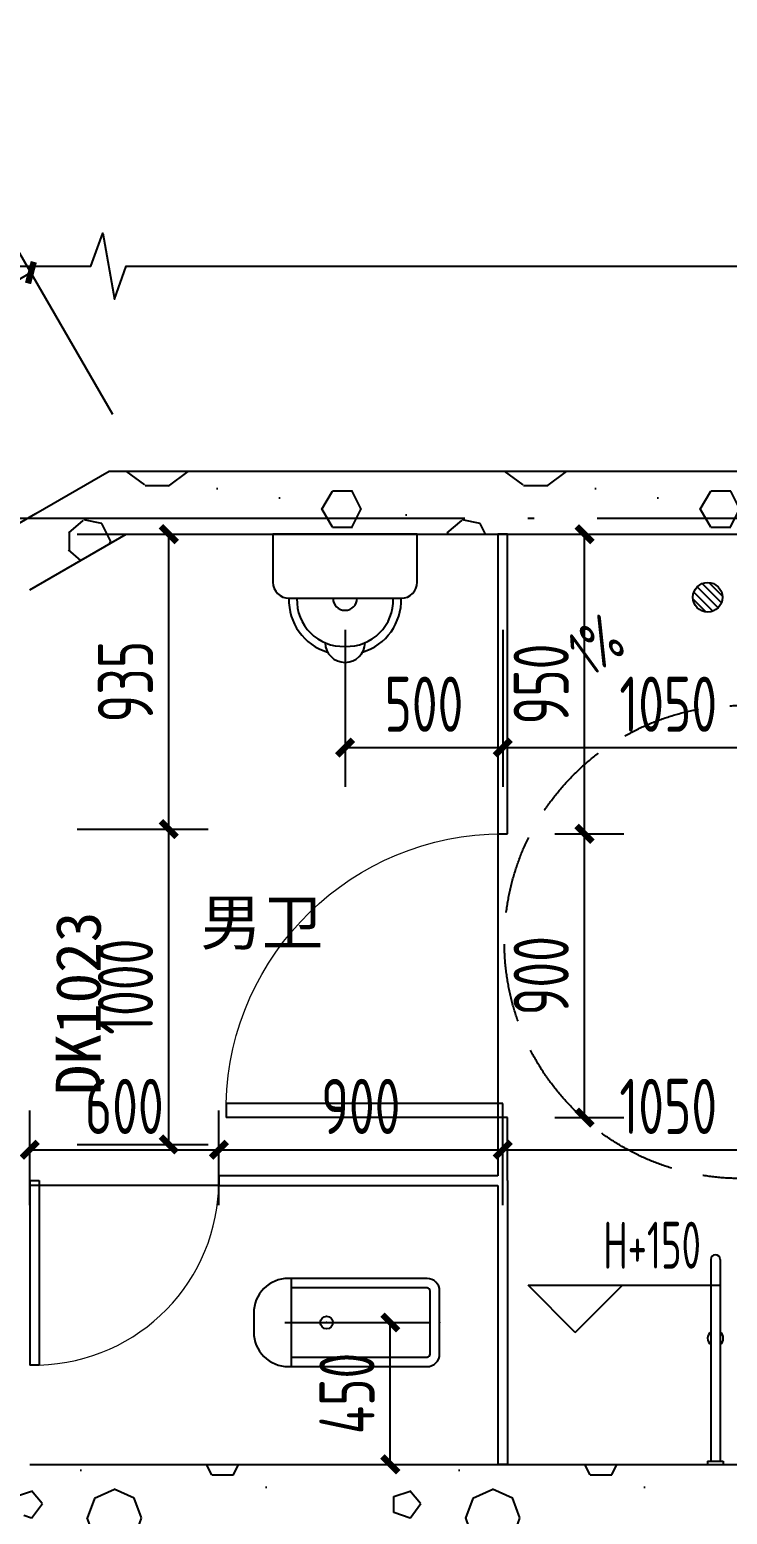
# Model space of a CAD drawing. Extents: x 116425 to 211028, y 11881 to 56060.
# Drawn here: x 194876 to 197089, y 38563 to 43271 of the extents above; entities that cross this region are included whole.
import ezdxf
from ezdxf.xclip import XClip

# ---------------------------------------------------------------- set-up
doc = ezdxf.new("R2010")
doc.units = 0
doc.header["$LTSCALE"] = 1000
doc.header["$MEASUREMENT"] = 0
doc.header["$XCLIPFRAME"] = 0
doc.linetypes.add('X-104 13#平面$0$DASH', pattern=[0.35, 0.25, -0.1])
doc.linetypes.add('X-104 13#平面$0$DOTE', pattern=[2.42, 2, -0.2, 0.02, -0.2])
for name, color, linetype in [('01-标注_尺寸', 124, 'Continuous'), ('01-标注_标高', 200, 'Continuous'), ('01-标注_符号', 200, 'Continuous'), ('02-TEXT_标注', 130, 'Continuous'), ('02-TEXT_门窗', 151, 'Continuous'), ('X-104 13#平面$0$A-I_卫-洁具', 241, 'Continuous'), ('X-104 13#平面$0$A-I_卫-隔断', 214, 'Continuous'), ('X-104 13#平面$0$A-TECH_水', 3, 'Continuous'), ('X-104 13#平面$0$A_AXIS-轴线', 36, 'X-104 13#平面$0$DOTE'), ('X-104 13#平面$0$M-道路 边线', 151, 'Continuous'), ('X-104 13#平面$1$05-填充_天正', 26, 'Continuous'), ('X-104 13#平面$1$A_STR-砌块墙', 121, 'Continuous')]:
    doc.layers.add(name, color=color, linetype=linetype)
doc.styles.add('_TCH_DIM', font='ros1.shx', dxfattribs={"bigfont": 'jd.shx'})
doc.styles.add('_TCH_DIM_T3', font='ROS1', dxfattribs={"width": 0.8, "bigfont": 'JD'})
doc.styles.add('_TCH_WINDOW', font='STXIHEI_0.TTF')
doc.styles.get("Standard").update_dxf_attribs({"font": 'STXIHEI_0.TTF'})
doc.dimstyles.new('_TCH_ARCH&&50', dxfattribs={"dimtxt": 175, "dimasz": 50, "dimexe": 125, "dimexo": 150, "dimgap": 50, "dimtad": 1, "dimdec": 0, "dimzin": 0, "dimdsep": 46, "dimtxsty": '_TCH_DIM_T3', "dimblk": 'ARCHTICK', "dimcen": 0.09, "dimclrt": 7, "dimazin": 2, "dimtfac": 1, "dimtdec": 0, "dimtix": 1, "dimtmove": 2, "dimatfit": 3, "dimfxl": 0, "dimtolj": 1, "dimtzin": 0, "dimarcsym": 0})
pattern_1 = [(0, (354, -366), (600, 1200), [0, -1200]), (0, (-348, -528), (600, 1200), [0, -1200]), (0, (42, -540), (600, 1200), [0, -1200]), (0, (468, -186), (600, 1200), [0, -1200]), (0, (-30, -600), (600, 1200), [0, -1200]), (0, (588, 570), (600, 1200), [0, -1200]), (0, (222, 474), (600, 1200), [0, -1200]), (0, (414, 324), (600, 1200), [0, -1200]), (0, (-564, 300), (600, 1200), [0, -1200]), (0, (24, 246), (600, 1200), [0, -1200]), (0, (-204, -60), (600, 1200), [0, -1200]), (0, (-192, -510), (600, 1200), [0, -1200]), (0, (258, -558), (600, 1200), [0, -1200]), (0, (588, -30), (600, 1200), [0, -1200]), (0, (-534, -216), (600, 1200), [0, -1200]), (0, (-432, -12), (600, 1200), [0, -1200]), (0, (36, -96), (600, 1200), [0, -1200]), (0, (-132, -270), (600, 1200), [0, -1200]), (0, (-228, 126), (600, 1200), [0, -1200]), (0, (-78, 576), (600, 1200), [0, -1200]), (0, (-486, -468), (600, 1200), [0, -1200]), (0, (174, 330), (600, 1200), [0, -1200]), (0, (-384, 348), (600, 1200), [0, -1200]), (0, (-480, 504), (600, 1200), [0, -1200]), (130.601294, (514.286, 194.286), (-2999.999967, 3600.000016), [52.683, -22074.222]), (18.43495, (428.57, 217.14), (3000, 1200), [54.21, -7535.256]), (90, (428.6, 165.7), (600, 1200), [51.429, -2348.571]), (161.56505, (480, 148.57), (-3000, 1199.9999), [54.21, -7535.256]), (53.1301, (480, 148.57), (600, 1200), [57.143, -5942.857]), (135, (525.7, -462.86), (-600, 1200), [48.487, -3345.625]), (45, (457.14, -462.86), (600, 1200), [48.487, -3345.625]), (135, (491.43, -497.14), (-600, 1200), [48.487, -3345.625]), (45, (491.43, -497.14), (600, 1200), [48.487, -3345.625]), (116.565, (-51.4, 342.9), (-0.0001, 2400), [63.888, -1277.753]), (180, (-80, 400), (-600, 1200), [68.571, -1131.428]), (63.435, (-177.1, 342.9), (5e-06, 2400), [63.888, -1277.753]), (116.565, (-148.6, 285.7), (-0.0001, 2400), [63.888, -1277.753]), (0, (-148.6, 285.7), (600, 1200), [68.571, -1131.428]), (63.435, (-80, 285.7), (5e-06, 2400), [63.888, -1277.753]), (107.10273, (400, -62.857), (-1799.999931, 6000.00001), [77.723, -32565.805]), (143.97263, (377.14, 11.43), (-11399.999855, 8399.99999), [77.723, -16244.04]), (180, (314.3, 57.1), (-600, 1200), [74.286, -1125.714]), (36.02737, (177.14, 11.43), (11399.999916, 8399.99991), [77.723, -16244.04]), (71.56505, (154.29, -57.14), (1800, 6000), [72.28, -7517.186]), (107.10273, (177.143, -131.43), (-1799.999931, 6000.00001), [77.723, -32565.805]), (143.97263, (240, -177.14), (-11399.999855, 8399.99999), [77.723, -16244.04]), (0, (240, -177.1), (600, 1200), [74.286, -1125.714]), (36.02737, (314.29, -177.14), (11399.999916, 8399.99991), [77.723, -16244.04]), (71.56505, (377.14, -131.43), (1800, 6000), [72.28, -7517.186]), (150.25512, (411.43, 497.14), (-1800, 1199.99999), [46.07, -9628.639]), (90, (371.4, 474.3), (600, 1200), [45.714, -2354.285]), (29.74488, (371.43, 474.29), (1800, 1200), [46.07, -9628.639]), (116.565, (131.4, -354.3), (-0.0001, 2400), [63.888, -1277.753]), (168.69007, (102.86, -297.14), (-5400, 1199.99997), [58.275, -12179.371]), (41.185925, (0, -325.714), (14999.99991, 13199.999885), [60.744, -25451.604]), (90, (0, -382.86), (600, 1200), [57.143, -2342.857]), (138.814074, (45.714, -422.857), (-14999.999733, 13200.000084), [60.744, -25451.604]), (16.699244, (45.714, -422.857), (19799.99985, 5999.999937), [59.659, -24997.075]), (60.945396, (102.86, -405.714), (600, 1199.99999), [58.832, -24650.679]), (109.983106, (-371.43, 148.57), (-3000.00001, 8399.999978), [66.884, -28024.395]), (155.556045, (-394.286, 211.43), (-7800.00003, 3599.999925), [69.046, -28930.263]), (24.443955, (-520, 211.43), (7800.000004, 3599.999983), [69.046, -28930.263]), (70.016893, (-542.857, 148.57), (3000.00001, 8399.99998), [66.884, -28024.395]), (109.983106, (-520, 85.714), (-3000.00001, 8399.999978), [66.884, -28024.395]), (160.01689, (-457.14, 62.86), (-3000, 1199.99995), [66.884, -13978.755]), (19.98311, (-457.14, 62.86), (2999.99998, 1200), [66.884, -13978.755]), (70.016893, (-394.286, 85.714), (3000.00001, 8399.99998), [66.884, -28024.395]), (122.00538, (74.29, 40), (-600.00008, 1199.99994), [53.908, -11266.868]), (18.43495, (-5.71, 68.57), (3000, 1200), [54.21, -7535.256]), (90, (-5.7, 17.14), (600, 1200), [51.429, -2348.571]), (161.56505, (45.71, 0), (-3000, 1199.9999), [54.21, -7535.256]), (54.46232, (45.714, 0), (4199.999994, 5999.99999), [49.156, -20596.423]), (116.565, (-274.3, -251.4), (-0.0001, 2400), [63.888, -1277.753]), (180, (-302.9, -194.3), (-600, 1200), [62.857, -1137.143]), (59.03624, (-400, -251.43), (600, 1199.99999), [66.64, -13927.644]), (120.96376, (-365.71, -308.57), (-600.00008, 1199.99994), [66.64, -13927.644]), (0, (-365.7, -308.6), (600, 1200), [62.857, -1137.143]), (63.435, (-302.9, -308.6), (5e-06, 2400), [63.888, -1277.753])]

# ---------------------------------------------------------------- blocks, each defined once
blk = doc.blocks.new('X-104 13#平面$0$轴网')
at = {"layer": 'X-104 13#平面$0$A_AXIS-轴线', "linetype": 'X-104 13#平面$0$DOTE'}
blk.add_line((60408.4, 18000), (-2925, 18000), dxfattribs=at)
blk = doc.blocks.new('X-104 13#平面$0$A$C0BB3323F')
at = {"layer": 'X-104 13#平面$0$M-道路 边线', "ltscale": 0.5}
blk.add_arc((54069.2, 17783.3), 8000, 0.02044, 119.60761, dxfattribs=at)
blk = doc.blocks.new('X-104 13#平面$0$A-toilet-F2$0$A-toilet-F3$0$xb')
for p, q in [((177.8, 203.2), (-177.8, 203.2)), ((-228.6, 152.4), (-228.6, 0)), ((228.6, 0), (228.6, 152.4)), ((-228.6, 0), (228.6, 0))]:
    blk.add_line(p, q)
for centre, radius, start, end in [((0, 342.9), 63.5, 1.0707, 178.9293), ((-6.3, 209.5), 171.6, 106.6069, 182.1211), ((-6.3, 209.5), 146.2, 87.8789, 182.1211), ((6.4, 209.5), 146.2, 357.8789, 92.1211), ((6.4, 209.5), 171.6, 357.8789, 73.3931), ((0, 203.2), 38.1, 0, 180), ((-177.8, 152.4), 50.8, 90, 180), ((177.8, 152.4), 50.8, 0, 90)]:
    blk.add_arc(centre, radius, start, end)
blk = doc.blocks.new('X-104 13#平面$0$残疾人扶手2')
for p, q in [((-10, -50), (-10, 0)), ((-10, 0), (0, 0)), ((-650, -10), (-10, -10)), ((-650, -40), (-10, -40)), ((-10, -50), (0, -50))]:
    blk.add_line(p, q)
for centre, radius, start, end in [((-400, -25, 0), 25, 36.8699, 143.1301), ((-650, -25), 15, 90, 270), ((-400, -25, 0), 25, 216.8699, 323.1301)]:
    blk.add_arc(centre, radius, start, end)
blk = doc.blocks.new('X-104 13#平面$0$$lvtry$00000200')
at = {"color": 0}
for p, q in [((-109.8, -40, 0), (-109.8, -469.7, 0)), ((99.8, -30, 0), (-99.8, -30, 0)), ((109.8, -469.7, 0), (109.8, -40, 0))]:
    blk.add_line(p, q, dxfattribs=at)
at = {"color": 0, "elevation": 0}
blk.add_lwpolyline([(99.8, 0), (-99.8, 0, 0.414214), (-139.8, -40), (-139.8, -479.7, 0.414214), (-29.8, -589.7), (29.8, -589.7, 0.414214), (139.8, -479.7), (139.8, -40, 0.414214)], format="xyb", close=True, dxfattribs=at)
blk.add_lwpolyline([(139.8, -469.7), (-139.8, -469.7)], dxfattribs=at)
at = {"color": 0}
blk.add_circle((0, -358.6, 0), 20, dxfattribs=at)
for centre, start, end in [((-99.8, -40, 0), 90, 180), ((99.8, -40, 0), 0, 90)]:
    blk.add_arc(centre, 10, start, end, dxfattribs=at)
for p in [(0, 0), (0, -358.6, 0)]:
    blk.add_point(p, dxfattribs=at)
blk = doc.blocks.new('X-104 13#平面$0$hgfasg')
at = {"yscale": -1}
blk.add_blockref('X-104 13#平面$0$$lvtry$00000200', (0, 200), dxfattribs=at)
blk = doc.blocks.new('X-104 13#平面$0$$TwtSys$00000141')
for p, q in [((-94.2, 7.7), (-10.1, 91.8)), ((-94.2, 7.7), (-10.1, 91.8)), ((-87.2, -35.1), (35.1, 87.2)), ((-87.2, -35.1), (35.1, 87.2)), ((-66.5, -66.5), (66.5, 66.5)), ((-66.5, -66.5), (66.5, 66.5)), ((-32.4, -87.1), (87.6, 32.9)), ((-32.4, -87.1), (87.6, 32.9)), ((11.4, -92.3), (92.3, -11.4)), ((11.4, -92.3), (92.3, -11.4))]:
    blk.add_line(p, q)
blk.add_circle((0, 0), 94)
blk.add_circle((0, 0), 94)
blk = doc.blocks.new('X-104 13#平面$0$$DorLib2D$00000001')
for p, q in [((0.45, 0.975), (0.5, 0.975)), ((0.45, 0), (0.45, 0.975)), ((0.5, 0), (0.5, 0.975)), ((0.5, 0), (0.45, 0))]:
    blk.add_line(p, q)
at = {"lineweight": 13}
blk.add_arc((0.475, 0), 0.975, 91.4693, 180, dxfattribs=at)
blk = doc.blocks.new('X-104 13#平面')
at = {"layer": 'X-104 13#平面$1$05-填充_天正'}
h = blk.add_hatch(dxfattribs=at)
h.set_pattern_fill('加气混凝土', color=256, scale=100, style=0)
h.set_pattern_definition(pattern_1)
h.paths.add_polyline_path([(50241.4, 80255.2), (50300, 80173.6), (50605.5, 80350), (50551.9, 80550), (50319.4, 80415.8)])
h = blk.add_hatch(dxfattribs=at)
h.set_pattern_fill('加气混凝土', color=256, scale=100, style=0)
h.set_pattern_definition(pattern_1)
h.paths.add_polyline_path([(53300, 80350), (53300, 80550), (50551.9, 80550), (50605.5, 80350)])
h = blk.add_hatch(dxfattribs=at)
h.set_pattern_fill('加气混凝土', color=256, scale=100, style=0)
h.set_pattern_definition(pattern_1)
h.paths.add_polyline_path([(50319.4, 80415.8), (50146.2, 80315.8), (50241.4, 80255.2)])
h = blk.add_hatch(dxfattribs=at)
h.set_pattern_fill('加气混凝土', color=256, scale=100, style=0)
h.set_pattern_definition(pattern_1)
h.paths.add_polyline_path([(50250, 77300), (50300, 77200), (53300, 77200), (53366.7, 77300), (53300, 77400), (50300, 77400)])
at = {"layer": 'X-104 13#平面$0$A-I_卫-洁具', "linetype": 'X-104 13#平面$0$DASH'}
blk.add_circle((52555.3, 79056.8), 750, dxfattribs=at)
at = {"layer": 'X-104 13#平面$0$A-I_卫-隔断'}
for p, q in [((51785, 80350), (51785, 79400)), ((51815, 80350), (51785, 80350)), ((51815, 79400), (51815, 80350)), ((51785, 79400), (51815, 79400)), ((51785, 79400), (51785, 78500)), ((51815, 78500), (51785, 78500)), ((51785, 78500), (51785, 78315)), ((51815, 78300), (51815, 78500)), ((51785, 78315), (50900, 78315)), ((50900, 78315), (50900, 78285)), ((51815, 78300), (51815, 77400)), ((50900, 78285), (50300, 78285)), ((50900, 78285), (51785, 78285)), ((51785, 78285), (51785, 77400)), ((51815, 77400), (51785, 77400))]:
    blk.add_line(p, q, dxfattribs=at)
at = {"layer": 'X-104 13#平面$1$A_STR-砌块墙'}
for p, q in [((50319.4, 80415.8), (50551.9, 80550)), ((50551.9, 80550), (53300, 80550)), ((50146.2, 80315.8), (50319.4, 80415.8)), ((50300, 80173.6), (50605.5, 80350)), ((50605.5, 80350), (53300, 80350)), ((50300, 77400), (53300, 77400))]:
    blk.add_line(p, q, dxfattribs=at)
for name, p in [('X-104 13#平面$0$轴网', (0, 62400)), ('X-104 13#平面$0$A$C0BB3323F', (-900, -1700)), ('X-104 13#平面$0$轴网', (0, 0))]:
    blk.add_blockref(name, p)
at = {"layer": 'X-104 13#平面$0$A-I_卫-洁具', "ltscale": 0.1}
for name, p, rotation in [('X-104 13#平面$0$A-toilet-F2$0$A-toilet-F3$0$xb', (51300, 80350), 180), ('X-104 13#平面$0$残疾人扶手2', (52499.5, 77400), 270)]:
    blk.add_blockref(name, p, dxfattribs=dict(at, rotation=rotation))
at = {"layer": 'X-104 13#平面$0$A-I_卫-洁具', "ltscale": 0.1, "xscale": -1, "rotation": 90}
blk.add_blockref('X-104 13#平面$0$hgfasg', (51800, 77850), dxfattribs=at)
at = {"layer": 'X-104 13#平面$0$A-I_卫-隔断', "zscale": 30}
for p, xscale, yscale, rotation in [((51800, 78950), 900, -900, 270), ((50600, 78300), 600, 600, 180)]:
    blk.add_blockref('X-104 13#平面$0$$DorLib2D$00000001', p, dxfattribs=dict(at, xscale=xscale, yscale=yscale, rotation=rotation))
at = {"layer": 'X-104 13#平面$0$A-TECH_水', "xscale": 0.5, "yscale": 0.5, "zscale": 0.5, "rotation": 270}
blk.add_blockref('X-104 13#平面$0$$TwtSys$00000141', (52450, 80150), dxfattribs=at)
blk = doc.blocks.new('_ArchTick')
at = {"color": 0, "linetype": 'ByBlock', "const_width": 0.4}
blk.add_lwpolyline([(-0.5, -0.5), (0.5, 0.5)], dxfattribs=at)
blk = doc.blocks.new('*D532')
at = {"layer": '01-标注_尺寸', "color": 0, "lineweight": -2, "transparency": 16777216}
for p, q in [((195685.1, 39171.2), (196145.1, 39171.2)), ((196020.1, 38721.2), (196020.1, 39171.2)), ((195685.1, 38721.2), (196145.1, 38721.2))]:
    blk.add_line(p, q, dxfattribs=at)
at = {"layer": 'Defpoints', "color": 0, "transparency": 16777216}
for p in [(195535.1, 39171.2), (196020.1, 39171.2), (195535.1, 38721.2)]:
    blk.add_point(p, dxfattribs=at)
at = {"layer": '01-标注_尺寸', "color": 0, "lineweight": -2, "transparency": 16777216, "xscale": 50, "yscale": 50, "zscale": 50}
for p, rotation in [((196020.1, 39171.2), 90), ((196020.1, 38721.2), 270)]:
    blk.add_blockref('_ArchTick', p, dxfattribs=dict(at, rotation=rotation))
at = {"layer": '01-标注_尺寸', "color": 7, "transparency": 16777216, "insert": (195882.6, 38946.2), "char_height": 175, "attachment_point": 5, "rotation": 90, "style": '_TCH_DIM_T3'}
blk.add_mtext('\\A1;450', dxfattribs=at)
blk = doc.blocks.new('*D790')
at = {"layer": '01-标注_尺寸', "color": 0, "lineweight": -2, "transparency": 16777216}
for p, q in [((195140, 42051.1), (194817.8, 42609.2)), ((193494.4, 41700.8), (194880.3, 42500.9)), ((193754.1, 41251), (193431.9, 41809))]:
    blk.add_line(p, q, dxfattribs=at)
at = {"layer": 'Defpoints', "color": 0, "transparency": 16777216}
for p in [(194880.3, 42500.9), (195215, 41921.2), (193829.1, 41121.1)]:
    blk.add_point(p, dxfattribs=at)
at = {"layer": '01-标注_尺寸', "color": 0, "lineweight": -2, "transparency": 16777216, "xscale": 50, "yscale": 50, "zscale": 50}
for p, rotation in [((194880.3, 42500.9), 30.00000000000177), ((193494.4, 41700.8), 210.0000000000018)]:
    blk.add_blockref('_ArchTick', p, dxfattribs=dict(at, rotation=rotation))
at = {"layer": '01-标注_尺寸', "color": 7, "transparency": 16777216, "insert": (194118.6, 42219.9), "char_height": 175, "attachment_point": 5, "rotation": 30, "style": '_TCH_DIM_T3'}
blk.add_mtext('\\A1;1600', dxfattribs=at)
blk = doc.blocks.new('*D825')
at = {"layer": '01-标注_尺寸', "color": 0, "lineweight": -2, "transparency": 16777216}
for p, q in [((195876.5, 41368), (195876.5, 40869.6)), ((196376.5, 41368), (196376.5, 40869.6)), ((195876.5, 40994.6), (196376.5, 40994.6))]:
    blk.add_line(p, q, dxfattribs=at)
at = {"layer": 'Defpoints', "color": 0, "transparency": 16777216}
for p in [(195876.5, 41518), (196376.5, 41518), (196376.5, 40994.6)]:
    blk.add_point(p, dxfattribs=at)
at = {"layer": '01-标注_尺寸', "color": 0, "lineweight": -2, "transparency": 16777216, "xscale": 50, "yscale": 50, "zscale": 50, "rotation": 180}
blk.add_blockref('_ArchTick', (195876.5, 40994.6), dxfattribs=at)
at = {"layer": '01-标注_尺寸', "color": 0, "lineweight": -2, "transparency": 16777216, "xscale": 50, "yscale": 50, "zscale": 50}
blk.add_blockref('_ArchTick', (196376.5, 40994.6), dxfattribs=at)
at = {"layer": '01-标注_尺寸', "color": 7, "transparency": 16777216, "insert": (196126.5, 41132.1), "char_height": 175, "attachment_point": 5, "style": '_TCH_DIM_T3'}
blk.add_mtext('\\A1;500', dxfattribs=at)
blk = doc.blocks.new('*D826')
at = {"layer": '01-标注_尺寸', "color": 0, "lineweight": -2, "transparency": 16777216}
for p, q in [((196376.5, 41368), (196376.5, 40869.6)), ((197426.5, 41368), (197426.5, 40869.6)), ((196376.5, 40994.6), (197426.5, 40994.6))]:
    blk.add_line(p, q, dxfattribs=at)
at = {"layer": 'Defpoints', "color": 0, "transparency": 16777216}
for p in [(196376.5, 41518), (197426.5, 41518), (197426.5, 40994.6)]:
    blk.add_point(p, dxfattribs=at)
at = {"layer": '01-标注_尺寸', "color": 0, "lineweight": -2, "transparency": 16777216, "xscale": 50, "yscale": 50, "zscale": 50, "rotation": 180}
blk.add_blockref('_ArchTick', (196376.5, 40994.6), dxfattribs=at)
at = {"layer": '01-标注_尺寸', "color": 0, "lineweight": -2, "transparency": 16777216, "xscale": 50, "yscale": 50, "zscale": 50}
blk.add_blockref('_ArchTick', (197426.5, 40994.6), dxfattribs=at)
at = {"layer": '01-标注_尺寸', "color": 7, "transparency": 16777216, "insert": (196901.5, 41132.1), "char_height": 175, "attachment_point": 5, "style": '_TCH_DIM_T3'}
blk.add_mtext('\\A1;1050', dxfattribs=at)
blk = doc.blocks.new('*D894')
at = {"layer": '01-标注_尺寸', "color": 0, "lineweight": -2, "transparency": 16777216}
for p, q in [((194876.5, 39542.9), (194876.5, 39844.1)), ((195476.5, 39542.9), (195476.5, 39844.1)), ((194876.5, 39719.1), (195476.5, 39719.1))]:
    blk.add_line(p, q, dxfattribs=at)
at = {"layer": 'Defpoints', "color": 0, "transparency": 16777216}
for p in [(195476.5, 39719.1), (194876.5, 39392.9), (195476.5, 39392.9)]:
    blk.add_point(p, dxfattribs=at)
at = {"layer": '01-标注_尺寸', "color": 0, "lineweight": -2, "transparency": 16777216, "xscale": 50, "yscale": 50, "zscale": 50, "rotation": 180}
blk.add_blockref('_ArchTick', (194876.5, 39719.1), dxfattribs=at)
at = {"layer": '01-标注_尺寸', "color": 0, "lineweight": -2, "transparency": 16777216, "xscale": 50, "yscale": 50, "zscale": 50}
blk.add_blockref('_ArchTick', (195476.5, 39719.1), dxfattribs=at)
at = {"layer": '01-标注_尺寸', "color": 7, "transparency": 16777216, "insert": (195176.5, 39856.6), "char_height": 175, "attachment_point": 5, "style": '_TCH_DIM_T3'}
blk.add_mtext('\\A1;600', dxfattribs=at)
blk = doc.blocks.new('*D895')
at = {"layer": '01-标注_尺寸', "color": 0, "lineweight": -2, "transparency": 16777216}
for p, q in [((195476.5, 39542.9), (195476.5, 39844.1)), ((196376.5, 39542.9), (196376.5, 39844.1)), ((195476.5, 39719.1), (196376.5, 39719.1))]:
    blk.add_line(p, q, dxfattribs=at)
at = {"layer": 'Defpoints', "color": 0, "transparency": 16777216}
for p in [(196376.5, 39719.1), (195476.5, 39392.9), (196376.5, 39392.9)]:
    blk.add_point(p, dxfattribs=at)
at = {"layer": '01-标注_尺寸', "color": 0, "lineweight": -2, "transparency": 16777216, "xscale": 50, "yscale": 50, "zscale": 50, "rotation": 180}
blk.add_blockref('_ArchTick', (195476.5, 39719.1), dxfattribs=at)
at = {"layer": '01-标注_尺寸', "color": 0, "lineweight": -2, "transparency": 16777216, "xscale": 50, "yscale": 50, "zscale": 50}
blk.add_blockref('_ArchTick', (196376.5, 39719.1), dxfattribs=at)
at = {"layer": '01-标注_尺寸', "color": 7, "transparency": 16777216, "insert": (195926.5, 39856.6), "char_height": 175, "attachment_point": 5, "style": '_TCH_DIM_T3'}
blk.add_mtext('\\A1;900', dxfattribs=at)
blk = doc.blocks.new('*D896')
at = {"layer": '01-标注_尺寸', "color": 0, "lineweight": -2, "transparency": 16777216}
for p, q in [((196376.5, 39542.9), (196376.5, 39844.1)), ((197426.5, 39542.9), (197426.5, 39844.1)), ((196376.5, 39719.1), (197426.5, 39719.1))]:
    blk.add_line(p, q, dxfattribs=at)
at = {"layer": 'Defpoints', "color": 0, "transparency": 16777216}
for p in [(197426.5, 39719.1), (196376.5, 39392.9), (197426.5, 39392.9)]:
    blk.add_point(p, dxfattribs=at)
at = {"layer": '01-标注_尺寸', "color": 0, "lineweight": -2, "transparency": 16777216, "xscale": 50, "yscale": 50, "zscale": 50, "rotation": 180}
blk.add_blockref('_ArchTick', (196376.5, 39719.1), dxfattribs=at)
at = {"layer": '01-标注_尺寸', "color": 0, "lineweight": -2, "transparency": 16777216, "xscale": 50, "yscale": 50, "zscale": 50}
blk.add_blockref('_ArchTick', (197426.5, 39719.1), dxfattribs=at)
at = {"layer": '01-标注_尺寸', "color": 7, "transparency": 16777216, "insert": (196901.5, 39856.6), "char_height": 175, "attachment_point": 5, "style": '_TCH_DIM_T3'}
blk.add_mtext('\\A1;1050', dxfattribs=at)
blk = doc.blocks.new('*D898')
at = {"layer": '01-标注_尺寸', "color": 0, "lineweight": -2, "transparency": 16777216}
for p, q in [((196541.5, 40721.2), (196761, 40721.2)), ((196636, 39821.2), (196636, 40721.2)), ((196541.5, 39821.2), (196761, 39821.2))]:
    blk.add_line(p, q, dxfattribs=at)
at = {"layer": 'Defpoints', "color": 0, "transparency": 16777216}
for p in [(196391.5, 40721.2), (196636, 40721.2), (196391.5, 39821.2)]:
    blk.add_point(p, dxfattribs=at)
at = {"layer": '01-标注_尺寸', "color": 0, "lineweight": -2, "transparency": 16777216, "xscale": 50, "yscale": 50, "zscale": 50}
for p, rotation in [((196636, 40721.2), 90), ((196636, 39821.2), 270)]:
    blk.add_blockref('_ArchTick', p, dxfattribs=dict(at, rotation=rotation))
at = {"layer": '01-标注_尺寸', "color": 7, "transparency": 16777216, "insert": (196498.5, 40271.2), "char_height": 175, "attachment_point": 5, "rotation": 90, "style": '_TCH_DIM_T3'}
blk.add_mtext('\\A1;900', dxfattribs=at)
blk = doc.blocks.new('*D899')
at = {"layer": '01-标注_尺寸', "color": 0, "lineweight": -2, "transparency": 16777216}
for p, q in [((196541.5, 41671.2), (196761, 41671.2)), ((196636, 40721.2), (196636, 41671.2)), ((196541.5, 40721.2), (196761, 40721.2))]:
    blk.add_line(p, q, dxfattribs=at)
at = {"layer": 'Defpoints', "color": 0, "transparency": 16777216}
for p in [(196391.5, 41671.2), (196636, 41671.2), (196391.5, 40721.2)]:
    blk.add_point(p, dxfattribs=at)
at = {"layer": '01-标注_尺寸', "color": 0, "lineweight": -2, "transparency": 16777216, "xscale": 50, "yscale": 50, "zscale": 50}
for p, rotation in [((196636, 41671.2), 90), ((196636, 40721.2), 270)]:
    blk.add_blockref('_ArchTick', p, dxfattribs=dict(at, rotation=rotation))
at = {"layer": '01-标注_尺寸', "color": 7, "transparency": 16777216, "insert": (196498.5, 41196.2), "char_height": 175, "attachment_point": 5, "rotation": 90, "style": '_TCH_DIM_T3'}
blk.add_mtext('\\A1;950', dxfattribs=at)
blk = doc.blocks.new('*D904')
at = {"layer": '01-标注_尺寸', "color": 0, "lineweight": -2, "transparency": 16777216}
for p, q in [((195026.5, 41671.2), (195442.7, 41671.2)), ((195317.7, 40736.2), (195317.7, 41671.2)), ((195026.5, 40736.2), (195442.7, 40736.2))]:
    blk.add_line(p, q, dxfattribs=at)
at = {"layer": 'Defpoints', "color": 0, "transparency": 16777216}
for p in [(194876.5, 41671.2), (195317.7, 41671.2), (194876.5, 40736.2)]:
    blk.add_point(p, dxfattribs=at)
at = {"layer": '01-标注_尺寸', "color": 0, "lineweight": -2, "transparency": 16777216, "xscale": 50, "yscale": 50, "zscale": 50}
for p, rotation in [((195317.7, 41671.2), 90), ((195317.7, 40736.2), 270)]:
    blk.add_blockref('_ArchTick', p, dxfattribs=dict(at, rotation=rotation))
at = {"layer": '01-标注_尺寸', "color": 7, "transparency": 16777216, "insert": (195180.2, 41203.7), "char_height": 175, "attachment_point": 5, "rotation": 90, "style": '_TCH_DIM_T3'}
blk.add_mtext('\\A1;935', dxfattribs=at)
blk = doc.blocks.new('*D905')
at = {"layer": '01-标注_尺寸', "color": 0, "lineweight": -2, "transparency": 16777216}
for p, q in [((195026.5, 40736.2), (195442.7, 40736.2)), ((195317.7, 39736.2), (195317.7, 40736.2)), ((195026.5, 39736.2), (195442.7, 39736.2))]:
    blk.add_line(p, q, dxfattribs=at)
at = {"layer": 'Defpoints', "color": 0, "transparency": 16777216}
for p in [(194876.5, 40736.2), (195317.7, 40736.2), (194876.5, 39736.2)]:
    blk.add_point(p, dxfattribs=at)
at = {"layer": '01-标注_尺寸', "color": 0, "lineweight": -2, "transparency": 16777216, "xscale": 50, "yscale": 50, "zscale": 50}
for p, rotation in [((195317.7, 40736.2), 90), ((195317.7, 39736.2), 270)]:
    blk.add_blockref('_ArchTick', p, dxfattribs=dict(at, rotation=rotation))
at = {"layer": '01-标注_尺寸', "color": 7, "transparency": 16777216, "insert": (195180.2, 40236.2), "char_height": 175, "attachment_point": 5, "rotation": 90, "style": '_TCH_DIM_T3'}
blk.add_mtext('\\A1;1000', dxfattribs=at)

msp = doc.modelspace()

# ---------------------------------------------------------------- linework, layer by layer
at = {"layer": '01-标注_标高'}
for p, q in [((196606.7, 39139.6), (196456.7, 39289.6)), ((196456.7, 39289.6), (197064, 39289.6)), ((196606.7, 39139.6), (196756.7, 39289.6))]:
    msp.add_line(p, q, dxfattribs=at)
at = {"layer": '01-标注_符号'}
msp.add_lwpolyline([(191576.5, 42521.2), (195070.2, 42521.2), (195108.4, 42626.2), (195145.5, 42416.2), (195182.7, 42521.2), (198676.5, 42521.2)], dxfattribs=at)
msp.add_lwpolyline([(196600.4, 41110.1, 0, 0, 0), (196754.4, 41222.3, 40, 0, 0), (196875.6, 41310.7, 0, 0, 0)], format="xyseb", dxfattribs=at)

# ---------------------------------------------------------------- block references
ref = msp.add_blockref('X-104 13#平面', (135059.8, 23721.2))
XClip(ref).set_block_clipping_path([(47300.0000000066, 8199.9999999998), (54100.0000000072, 18799.9999999998)])
ref = msp.add_blockref('X-104 13#平面', (144576.5, -38678.8))
XClip(ref).set_block_clipping_path([(47300.0000000066, 70599.9999999998), (54100.0000000072, 81199.9999999998)])

# ---------------------------------------------------------------- texts
at = {"layer": '02-TEXT_标注', "style": '_TCH_DIM', "width": 0.705882}
msp.add_text('1%%%', height=148.75, rotation=36.0908, dxfattribs=at).set_placement((196657.6, 41216.7))
at = {"layer": '02-TEXT_标注'}
msp.add_text('男卫', height=142.71, dxfattribs=at).set_placement((195417.9, 40369))
at = {"layer": '02-TEXT_标注', "style": '_TCH_DIM', "width": 0.705882}
msp.add_text('H+150', height=148.75, dxfattribs=at).set_placement((196695.5, 39342.1))
at = {"layer": '02-TEXT_门窗', "style": '_TCH_WINDOW'}
msp.add_text('DK1023', height=142.71, rotation=90, dxfattribs=at).set_placement((195101.8, 39891.9))

# ---------------------------------------------------------------- dimensions: what is measured, and where the dimension line sits
at = {"layer": '01-标注_尺寸'}
for p1, p2, distance, picture, middle in [((193829.1, 41121.1), (195215, 41921.2), 669.4, '*D790', (194118.6, 42219.9)), ((194876.5, 40736.2), (194876.5, 41671.2), -441.3, '*D904', (195180.2, 41203.7)), ((196391.5, 40721.2), (196391.5, 41671.2), -244.5, '*D899', (196498.5, 41196.2)), ((195876.5, 41518), (196376.5, 41518), -523.4, '*D825', (196126.5, 41132.1)), ((196376.5, 41518), (197426.5, 41518), -523.4, '*D826', (196901.5, 41132.1)), ((194876.5, 39736.2), (194876.5, 40736.2), -441.3, '*D905', (195180.2, 40236.2)), ((196391.5, 39821.2), (196391.5, 40721.2), -244.5, '*D898', (196498.5, 40271.2)), ((194876.5, 39392.9), (195476.5, 39392.9), 326.2, '*D894', (195176.5, 39856.6)), ((195476.5, 39392.9), (196376.5, 39392.9), 326.2, '*D895', (195926.5, 39856.6)), ((196376.5, 39392.9), (197426.5, 39392.9), 326.2, '*D896', (196901.5, 39856.6)), ((195535.1, 38721.2), (195535.1, 39171.2), -485, '*D532', (195882.6, 38946.2))]:
    dim = msp.add_aligned_dim(p1=p1, p2=p2, distance=distance, dimstyle='_TCH_ARCH&&50', dxfattribs=at)
    dim.commit()
    dim.dimension.update_dxf_attribs({"geometry": picture, "text_midpoint": middle})

doc.saveas('drawing.dxf')
